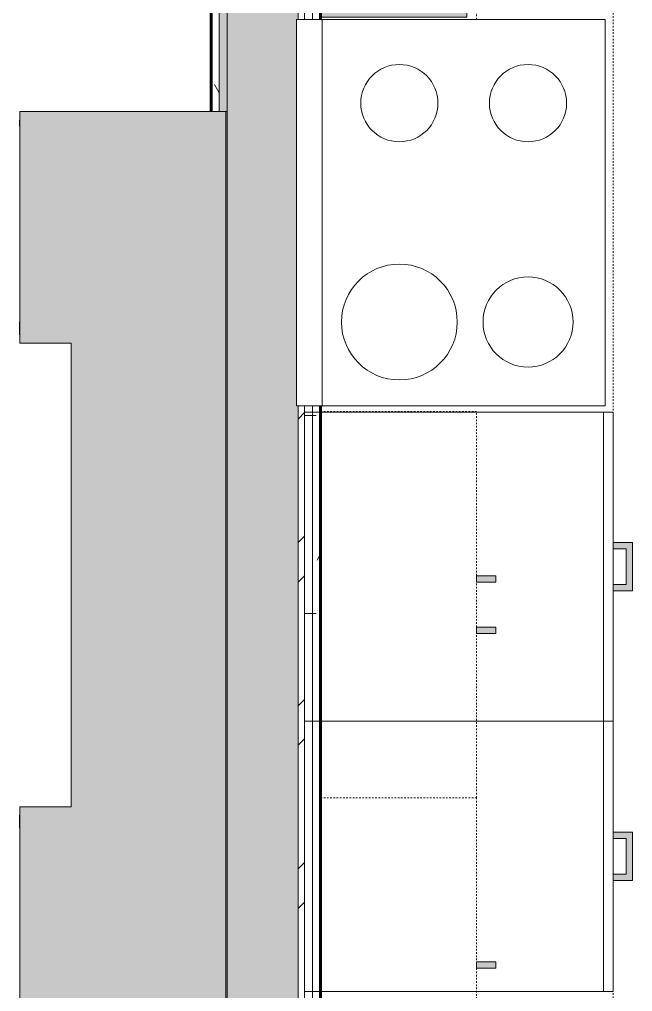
# Model space of a CAD drawing. Header units: inches. Extents: x -4169 to -1846, y 9706 to 12377.
# Drawn here: x -2935.5 to -2887.8, y 11331.9 to 11407.4 of the extents above; entities that cross this region are included whole.
import ezdxf

# ---------------------------------------------------------------- set-up
doc = ezdxf.new("R2010")
doc.units = ezdxf.units.IN
doc.header["$MEASUREMENT"] = 0
doc.linetypes.add('Dash', pattern=[0.25, 0.125, -0.125])
for name, color, linetype, lineweight in [('0-1', 7, 'Continuous', 5), ('0-2', 50, 'Continuous', 18), ('A-WALL', 113, 'Continuous', 18), ('A-WALL-PATT-4', 111, 'Continuous', 9), ('I-FURN-1', 250, 'Continuous', 9), ('I-FURN-3', 55, 'Continuous', 9), ('I-WALL-2', 2, 'Continuous', 5), ('I-WALL-3', 2, 'Continuous', 60), ('Q-CASE-1', 9, 'Continuous', 9), ('Q-CASE-3', 250, 'Continuous', 9), ('Q-CASE-4', 250, 'Dash', 9), ('Q-CASE-5', 254, 'Continuous', 9), ('Q-CASE-HDLN-1', 250, 'Dash', 9), ('Q-SPCQ-1', 250, 'Continuous', 9)]:
    doc.layers.add(name, color=color, linetype=linetype, lineweight=lineweight)
pattern_1 = [(0, (0, 0), (20.48, 5.12), [0.845, -14.515, 0.845, -14.515, -81.92]), (0, (0, 0), (20.48, 5.12), [-30.72, 0.845, -29.875, 0.845, -14.515, -35.84]), (0, (0, 0), (20.48, 5.12), [-76.8, 0.845, -9.395, 0.845, -24.755]), (120, (7.68, 2.56), (-14.67405, 15.1762003), [0.845, -14.515, 0.845, -14.515, -81.92]), (120, (7.68, 2.56), (-14.67405, 15.1762003), [-30.72, 0.845, -29.875, 0.845, -14.515, -35.84]), (120, (7.68, 2.56), (-14.67405, 15.1762003), [-76.8, 0.845, -9.395, 0.845, -24.755]), (240, (10.24, 12.8), (-5.80595, -20.2962003), [0.845, -14.515, 0.845, -14.515, -81.92]), (240, (10.24, 12.8), (-5.80595, -20.2962003), [-30.72, 0.845, -29.875, 0.845, -14.515, -35.84]), (240, (10.24, 12.8), (-5.80595, -20.2962003), [-76.8, 0.845, -9.395, 0.845, -24.755])]

# ---------------------------------------------------------------- blocks, each defined once
blk = doc.blocks.new('Entertainment_Center_14771 - Entertainment_Center_14771-1372851-ENLARGED RCP - 2ND FLOOR PLAN')
at = {"layer": 'I-FURN-3'}
for points in [[(-36, 10), (-36, -6), (36, -6), (36, 10), (18, 10), (18, 6), (-18, 6), (-18, 10), (-35, 10)], [(-35.339, 10.031), (-35.311, 10), (-34.85, 10), (-34.85, 10.031), (-35.313, 10.031)], [(-19.657, 10.032), (-19.657, 10), (-18.663, 10), (-18.663, 10.032), (-19, 10.032)], [(18.663, 10.032), (18.663, 10), (19.657, 10), (19.657, 10.032), (19, 10.032)], [(34.85, 10), (35.339, 10), (35.313, 10.031), (34.85, 10.031)], [(-36, -6), (-36, -6.125), (36, -6.125), (36, -6), (-35, -6)]]:
    blk.add_hatch(color=256, dxfattribs=at).paths.add_polyline_path(points, flags=0)
at = {"layer": 'I-FURN-1'}
for p, q in [((-36, -6), (-36, 10)), ((-36, 10), (-18, 10)), ((-35.339, 10), (-35.339, 10.031)), ((-35.339, 10.031), (-34.85, 10.031)), ((-34.85, 10.031), (-34.85, 10)), ((-19.657, 10), (-19.657, 10.032)), ((-19.657, 10.032), (-18.663, 10.032)), ((-18.663, 10.032), (-18.663, 10)), ((-18, 10), (-18, 6)), ((18, 6), (18, 10)), ((18, 10), (36, 10)), ((18.663, 10.032), (19.657, 10.032)), ((18.663, 10), (18.663, 10.032)), ((19.657, 10.032), (19.657, 10)), ((34.85, 10), (34.85, 10.031)), ((34.85, 10.031), (35.339, 10.031)), ((35.339, 10.031), (35.339, 10)), ((36, 10), (36, -6)), ((-18, 6), (18, 6)), ((36, -6), (-36, -6)), ((-36, -6.125), (-36, -6)), ((36, -6), (-36, -6)), ((36, -6.125), (36, -6)), ((-36, -6.125), (36, -6.125))]:
    blk.add_line(p, q, dxfattribs=at)
blk = doc.blocks.new('Range - 24_ x 30_-2320547-ENLARGED RCP - 2ND FLOOR PLAN')
at = {"layer": 'Q-SPCQ-1'}
for p, q in [((30, 24), (0, 24)), ((0, 24), (0, 0)), ((30, 0), (30, 24)), ((0, 22), (30, 22)), ((0, 0), (30, 0))]:
    blk.add_line(p, q, dxfattribs=at)
for centre, radius, start, end in [((6.5, 16), 4.5, 360, 180), ((23.5, 16), 3, 360, 180), ((6.5, 16), 4.5, 180, 360), ((23.5, 16), 3, 180, 0), ((6.5, 6), 3.5, 360, 180), ((23.5, 6), 3, 360, 180), ((6.5, 6), 3.5, 180, 0), ((23.5, 6), 3, 180, 360)]:
    blk.add_arc(centre, radius, start, end, dxfattribs=at)
blk = doc.blocks.new('OD_CW_Countertop - OD_CW_Countertop-2380507-ENLARGED RCP - 2ND FLOOR PLAN')
at = {"layer": 'Q-CASE-HDLN-1'}
for p, q in [((0.738, -22.75), (0.738, 0)), ((0.738, 0), (56.863, 0)), ((57.362, 0), (60.113, 0)), ((60.613, 0), (79.363, 0)), ((79.862, 0), (82.613, 0)), ((83.113, 0), (100.363, 0)), ((100.862, 0), (103.613, 0)), ((104.113, 0), (119.863, 0)), ((120.362, 0), (123.113, 0)), ((123.613, 0), (131.081, 0))]:
    blk.add_line(p, q, dxfattribs=at)
blk = doc.blocks.new('Base Cabinet 3 Drawer 230 - Base Cabinet 3 Drawer 230 24_-2554933-ENLARGED RCP - 2ND FLOOR PLAN')
at = {"layer": 'Q-CASE-5'}
blk.add_hatch(color=256, dxfattribs=at).paths.add_polyline_path([(-1.137, -24.924), (-1.137, -25.5), (2.613, -25.5), (2.613, -24), (2.113, -24), (2.113, -25.001), (-0.638, -25.001), (-0.638, -24), (-1.137, -24)], flags=0)
at = {"layer": 'Q-CASE-3'}
for p, q in [((-11.262, -23.25), (-11.262, 0)), ((-11.262, 0), (12.738, 0)), ((12.738, 0), (12.738, -23.25)), ((-11.262, -23.25), (-11.262, -24)), ((12.738, -23.25), (-11.262, -23.25)), ((12.738, -24), (12.738, -23.25)), ((-11.262, -24), (12.738, -24)), ((-0.638, -24), (-1.137, -24)), ((-1.137, -25.5), (-1.137, -24)), ((-0.638, -25.001), (-0.638, -24)), ((2.113, -25.001), (2.113, -24)), ((2.113, -24), (2.613, -24)), ((2.613, -24), (2.613, -25.5)), ((2.613, -25.5), (-1.137, -25.5)), ((-0.638, -25.001), (2.113, -25.001))]:
    blk.add_line(p, q, dxfattribs=at)
blk = doc.blocks.new('Base Cabinet 3 Drawer 230 - Base Cabinet 3 Drawer 230 21_-2554957-ENLARGED RCP - 2ND FLOOR PLAN')
at = {"layer": 'Q-CASE-5'}
blk.add_hatch(color=256, dxfattribs=at).paths.add_polyline_path([(-1.137, -24.924), (-1.137, -25.5), (2.613, -25.5), (2.613, -24), (2.113, -24), (2.113, -25.001), (-0.638, -25.001), (-0.638, -24), (-1.137, -24)], flags=0)
at = {"layer": 'Q-CASE-3'}
for p, q in [((-9.762, -23.25), (-9.762, 0)), ((-9.762, 0), (11.238, 0)), ((11.238, 0), (11.238, -23.25)), ((-9.762, -23.25), (-9.762, -24)), ((11.238, -23.25), (-9.762, -23.25)), ((11.238, -24), (11.238, -23.25)), ((-9.762, -24), (11.238, -24)), ((-0.638, -24), (-1.137, -24)), ((-1.137, -25.5), (-1.137, -24)), ((-0.638, -25.001), (-0.638, -24)), ((2.113, -25.001), (2.113, -24)), ((2.113, -24), (2.613, -24)), ((2.613, -24), (2.613, -25.5)), ((2.613, -25.5), (-1.137, -25.5)), ((-0.638, -25.001), (2.113, -25.001))]:
    blk.add_line(p, q, dxfattribs=at)
blk = doc.blocks.new('300 Series Wall Hung Cabinet_301 - 15_ x 24_-2588192-ENLARGED RCP - 2ND FLOOR PLAN')
at = {"layer": 'Q-CASE-1'}
for points in [[(-6.75, -1.062), (-6.75, -12.438), (6.75, -12.438), (6.75, -1.062), (-3.813, -1.062)], [(-5.5, -14.687), (-5.012, -14.687), (-5.012, -13.188), (-5.5, -13.188)]]:
    blk.add_hatch(color=256, dxfattribs=at).paths.add_polyline_path(points, flags=0)
at = {"layer": 'Q-CASE-3'}
for p, q in [((-6.75, -12.438), (-6.75, -1.062)), ((6.75, -1.062), (6.75, -12.438)), ((6.75, -12.438), (-6.75, -12.438)), ((-5.012, -13.188), (-5.5, -13.188)), ((-5.5, -13.188), (-5.5, -14.687)), ((-5.012, -14.687), (-5.012, -13.188)), ((-5.5, -14.687), (-5.012, -14.687))]:
    blk.add_line(p, q, dxfattribs=at)
at = {"layer": 'Q-CASE-4'}
for p, q in [((7.5, -13.188), (7.5, -1.062)), ((-6.938, -13.188), (7.5, -13.188))]:
    blk.add_line(p, q, dxfattribs=at)
blk = doc.blocks.new('300 Series Wall Hung Cabinet_302 - 30_ X 24_-2588495-ENLARGED RCP - 2ND FLOOR PLAN')
at = {"layer": 'Q-CASE-1'}
for points in [[(-2.25, -14.687), (-1.762, -14.687), (-1.762, -13.188), (-2.25, -13.188)], [(1.75, -14.687), (2.238, -14.687), (2.238, -13.188), (1.75, -13.188)]]:
    blk.add_hatch(color=256, dxfattribs=at).paths.add_polyline_path(points, flags=0)
at = {"layer": 'Q-CASE-3'}
for p, q in [((-1.762, -13.188), (-2.25, -13.188)), ((-2.25, -13.188), (-2.25, -14.687)), ((-1.762, -14.687), (-1.762, -13.188)), ((2.238, -13.188), (1.75, -13.188)), ((1.75, -13.188), (1.75, -14.687)), ((2.238, -14.687), (2.238, -13.188)), ((-2.25, -14.687), (-1.762, -14.687)), ((1.75, -14.687), (2.238, -14.687))]:
    blk.add_line(p, q, dxfattribs=at)
at = {"layer": 'Q-CASE-4'}
for p, q in [((-15, -1.062), (-15, -13.188)), ((15, -13.188), (15, -1.062)), ((-15, -13.188), (15, -13.188))]:
    blk.add_line(p, q, dxfattribs=at)
blk = doc.blocks.new('300 Series Wall Hung Cabinet_302 - 30_ X 24_-V23-ENLARGED RCP - 2ND FLOOR PLAN')
at = {"layer": 'Q-CASE-1'}
for points in [[(-2.25, 13.188), (-1.762, 13.188), (-1.762, 14.687), (-2.25, 14.687)], [(1.75, 13.188), (2.238, 13.188), (2.238, 14.687), (1.75, 14.687)]]:
    blk.add_hatch(color=256, dxfattribs=at).paths.add_polyline_path(points, flags=0)
at = {"layer": 'Q-CASE-3'}
for p, q in [((-1.762, 14.687), (-2.25, 14.687)), ((-2.25, 14.687), (-2.25, 13.188)), ((-1.762, 13.188), (-1.762, 14.687)), ((2.238, 14.687), (1.75, 14.687)), ((1.75, 14.687), (1.75, 13.188)), ((2.238, 13.188), (2.238, 14.687)), ((-2.25, 13.188), (-1.762, 13.188)), ((1.75, 13.188), (2.238, 13.188))]:
    blk.add_line(p, q, dxfattribs=at)
at = {"layer": 'Q-CASE-4'}
for p, q in [((-15, 1.062), (-15, 13.188)), ((-15, 13.188), (15, 13.188)), ((15, 13.188), (15, 1.062))]:
    blk.add_line(p, q, dxfattribs=at)
blk = doc.blocks.new('CTR - 1st Phase - Unit Layouts_rvt-1-ENLARGED RCP - 2ND FLOOR PLAN')
at = {"layer": '0-2'}
for name, p, rotation in [('OD_CW_Countertop - OD_CW_Countertop-2380507-ENLARGED RCP - 2ND FLOOR PLAN', (-2889.324, 11423.663), 269.9999999999629), ('300 Series Wall Hung Cabinet_301 - 15_ x 24_-2588192-ENLARGED RCP - 2ND FLOOR PLAN', (-2913.136, 11414.363), 90.00000000000682), ('Range - 24_ x 30_-2320547-ENLARGED RCP - 2ND FLOOR PLAN', (-2889.949, 11377.425), 89.99999999997792), ('Entertainment_Center_14771 - Entertainment_Center_14771-1372851-ENLARGED RCP - 2ND FLOOR PLAN', (-2925.449, 11364.276), 89.9999999999467), ('Base Cabinet 3 Drawer 230 - Base Cabinet 3 Drawer 230 24_-2554933-ENLARGED RCP - 2ND FLOOR PLAN', (-2913.324, 11364.187), 89.99999999996233), ('300 Series Wall Hung Cabinet_302 - 30_ X 24_-2588495-ENLARGED RCP - 2ND FLOOR PLAN', (-2913.136, 11361.981), 90.00000000000682), ('Base Cabinet 3 Drawer 230 - Base Cabinet 3 Drawer 230 21_-2554957-ENLARGED RCP - 2ND FLOOR PLAN', (-2913.324, 11341.687), 89.99999999996233), ('300 Series Wall Hung Cabinet_302 - 30_ X 24_-V23-ENLARGED RCP - 2ND FLOOR PLAN', (-2913.136, 11331.981), 270.0000000000068)]:
    blk.add_blockref(name, p, dxfattribs=dict(at, rotation=rotation))

msp = doc.modelspace()

# ---------------------------------------------------------------- hatches: boundary and pattern name
at = {"layer": 'A-WALL-PATT-4'}
h = msp.add_hatch(dxfattribs=at)
h.set_pattern_fill('FP_1', color=256, style=0, pattern_type=2)
h.set_pattern_definition(pattern_1)
h.paths.add_polyline_path([(-2919.949, 11255.639), (-2919.949, 11328.276), (-2920.574, 11328.276), (-2920.574, 11255.639)], flags=0)
h.paths.add_polyline_path([(-2919.949, 11400.276), (-2919.949, 11517.739), (-2920.574, 11517.739), (-2920.574, 11400.276)], flags=0)
h.paths.add_polyline_path([(-2919.949, 11522.489), (-2919.949, 11573.489), (-2920.574, 11573.489), (-2920.574, 11522.489)], flags=0)
h.paths.add_polyline_path([(-2919.949, 11603.489), (-2919.949, 11640.614), (-2920.574, 11640.614), (-2920.574, 11603.489), (-2920.449, 11603.489)], flags=0)
h = msp.add_hatch(dxfattribs=at)
h.set_pattern_fill('FP_2', color=256, style=0, pattern_type=2)
h.set_pattern_definition([(161.57, (0.32, 0.32), (-2.560496185, -0.000537386), [0, -18.214, 2.022, 0]), (18.43, (-0.32, 0.32), (-2.560496185, 0.000537386), [0, -18.214, 2.022, 0]), (108.43, (0.32, 0.32), (1.27922091, -6.400876726), [6.07, -14.166]), (71.57, (-0.32, 0.32), (1.27922091, 6.400876726), [6.07, -14.166])])
h.paths.add_polyline_path([(-2919.324, 11255.639), (-2913.824, 11255.639), (-2913.824, 11377.425), (-2913.949, 11377.425), (-2913.949, 11407.425), (-2913.824, 11407.425), (-2913.824, 11641.239), (-2919.324, 11641.239), (-2919.324, 11274.658)], flags=0)
h = msp.add_hatch(dxfattribs=at)
h.set_pattern_fill('FP_38', color=256, style=0, pattern_type=2)
h.set_pattern_definition([(45, (0, 0), (-6.335677, 6.335677), []), (45, (0, 9.6), (-6.335677, 6.335677), [])])
h.paths.add_polyline_path([(-2913.324, 11255.639), (-2913.324, 11377.425), (-2913.824, 11377.425), (-2913.824, 11255.639)], flags=0)
h.paths.add_polyline_path([(-2913.521, 11407.425), (-2913.324, 11407.425), (-2913.324, 11447.863), (-2913.824, 11447.863), (-2913.824, 11407.425)], flags=0)
h.paths.add_polyline_path([(-2913.324, 11451.363), (-2913.324, 11641.239), (-2913.824, 11641.239), (-2913.824, 11451.363), (-2913.578, 11451.363)], flags=0)
h = msp.add_hatch(dxfattribs=at)
h.set_pattern_fill('FP_1', color=256, style=0, pattern_type=2)
h.set_pattern_definition(pattern_1)
h.paths.add_polyline_path([(-2912.699, 11255.639), (-2912.699, 11377.425), (-2913.324, 11377.425), (-2913.324, 11255.639)], flags=0)
h.paths.add_polyline_path([(-2913.077, 11407.425), (-2912.699, 11407.425), (-2912.699, 11447.863), (-2913.324, 11447.863), (-2913.324, 11407.425)], flags=0)
h.paths.add_polyline_path([(-2912.699, 11451.363), (-2912.699, 11641.239), (-2913.324, 11641.239), (-2913.324, 11451.363), (-2913.006, 11451.363)], flags=0)
h = msp.add_hatch(dxfattribs=at)
h.set_pattern_fill('FP_1', color=256, style=0, pattern_type=2)
h.set_pattern_definition(pattern_1)
h.paths.add_polyline_path([(-2912.074, 11255.639), (-2912.074, 11377.425), (-2912.699, 11377.425), (-2912.699, 11255.639)], flags=0)
h.paths.add_polyline_path([(-2912.699, 11407.425), (-2912.074, 11407.425), (-2912.074, 11447.863), (-2912.699, 11447.863), (-2912.699, 11422.3)], flags=0)
h.paths.add_polyline_path([(-2912.074, 11451.363), (-2912.074, 11640.614), (-2912.699, 11640.614), (-2912.699, 11451.363)], flags=0)
at = {"layer": 'I-WALL-2'}
h = msp.add_hatch(color=256, dxfattribs=at)
h.paths.add_polyline_path([(-2919.949, 11255.639), (-2919.324, 11255.639), (-2919.324, 11328.276), (-2919.949, 11328.276), (-2919.949, 11274.658)], flags=0)
h.paths.add_polyline_path([(-2919.714, 11400.276), (-2919.324, 11400.276), (-2919.324, 11517.739), (-2919.949, 11517.739), (-2919.949, 11400.276)], flags=0)
h.paths.add_polyline_path([(-2919.949, 11522.489), (-2919.324, 11522.489), (-2919.324, 11641.239), (-2919.949, 11641.239), (-2919.949, 11603.489), (-2919.699, 11603.489), (-2919.699, 11573.489), (-2919.949, 11573.489), (-2919.949, 11544.447)], flags=0)

# ---------------------------------------------------------------- linework, layer by layer
at = {"layer": 'A-WALL'}
for p, q in [((-2919.324, 11641.239), (-2919.324, 11400.276)), ((-2913.824, 11641.239), (-2913.824, 11407.425)), ((-2913.324, 11641.239), (-2913.324, 11407.425)), ((-2912.699, 11641.239), (-2912.699, 11407.425)), ((-2919.949, 11573.489), (-2919.949, 11400.276)), ((-2913.824, 11377.425), (-2913.824, 11255.639)), ((-2913.324, 11377.425), (-2913.324, 11255.639)), ((-2912.699, 11377.425), (-2912.699, 11255.639))]:
    msp.add_line(p, q, dxfattribs=at)
at = {"layer": 'I-WALL-3'}
for p, q in [((-2912.074, 11640.614), (-2912.074, 11407.425)), ((-2920.574, 11400.276), (-2920.574, 11573.489)), ((-2912.074, 11377.425), (-2912.074, 11255.639))]:
    msp.add_line(p, q, dxfattribs=at)

# ---------------------------------------------------------------- block references
at = {"layer": '0-1'}
msp.add_blockref('CTR - 1st Phase - Unit Layouts_rvt-1-ENLARGED RCP - 2ND FLOOR PLAN', (0, 0), dxfattribs=at)

doc.saveas('drawing.dxf')
